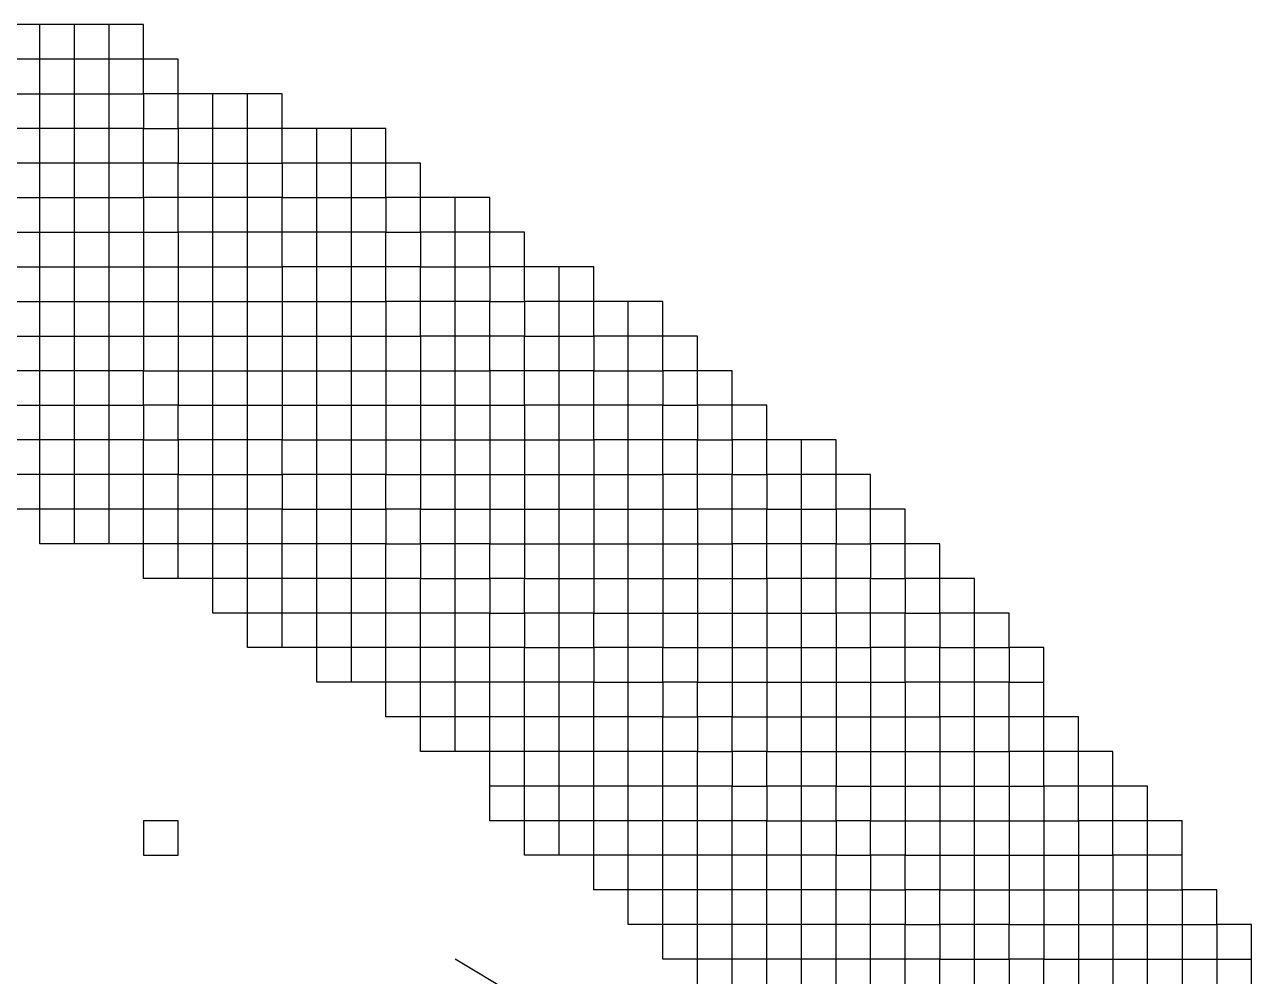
# Model space of a CAD drawing. Header units: millimetres. Extents: x 0 to 594, y 0 to 420.
# Drawn here: x 506.555 to 510.941, y 114.51 to 117.914 of the extents above; entities that cross this region are included whole.
import ezdxf
from ezdxf.enums import TextEntityAlignment as Align

# ---------------------------------------------------------------- set-up
doc = ezdxf.new("R2010")
doc.units = ezdxf.units.MM
doc.layers.add('TEXT', color=255, linetype='Continuous')
doc.styles.add('ECL', font='', dxfattribs={"width": 0.7, "height": 3})
doc.styles.get('ECL').set_extended_font_data('FangSong_GB2312')

# ---------------------------------------------------------------- blocks, each defined once
blk = doc.blocks.new('*U68')
at = {"color": 32, "linetype": 'Continuous'}
for points in [[(-14.3715, 8.137), (-14.3715, 8.2855), (-14.3715, 8.434), (-14.52, 8.434), (-14.52, 8.5825), (-14.6685, 8.5825), (-14.6685, 8.731), (-14.6685, 8.8795), (-14.817, 8.8795), (-14.817, 9.028), (-14.9655, 9.028), (-14.9655, 9.1765), (-15.114, 9.1765), (-15.114, 9.325), (-15.2625, 9.325), (-15.2625, 9.4735), (-15.2625, 9.622), (-15.411, 9.622), (-15.411, 9.7705), (-15.5595, 9.7705), (-15.5595, 9.919), (-15.708, 9.919), (-15.708, 10.0675), (-15.8565, 10.0675), (-15.8565, 10.216), (-16.005, 10.216), (-16.005, 10.3645), (-16.1535, 10.3645), (-16.1535, 10.513), (-16.4505, 10.513), (-16.4505, 10.6615), (-16.599, 10.6615), (-16.599, 10.81), (-16.7475, 10.81), (-16.7475, 10.9585), (-16.896, 10.9585), (-16.896, 11.107), (-17.193, 11.107), (-17.193, 11.2555), (-17.49, 11.2555), (-17.49, 11.404), (-17.6385, 11.404), (-17.6385, 11.5525), (-17.9355, 11.5525), (-17.9355, 11.701), (-18.084, 11.701), (-18.084, 11.8495), (-18.5295, 11.8495), (-18.5295, 11.998), (-18.975, 11.998), (-18.975, 12.1465), (-19.1235, 12.1465), (-19.1235, 12.295), (-19.866, 12.295)], [(-19.7175, 11.107), (-19.569, 11.107), (-19.4205, 11.107), (-19.272, 11.107), (-19.1235, 11.107), (-19.1235, 10.9585), (-18.975, 10.9585), (-18.975, 10.81), (-18.8265, 10.81), (-18.678, 10.81), (-18.5295, 10.81), (-18.5295, 10.6615), (-18.381, 10.6615), (-18.2325, 10.6615), (-18.084, 10.6615), (-18.084, 10.513), (-17.9355, 10.513), (-17.9355, 10.3645), (-17.787, 10.3645), (-17.6385, 10.3645), (-17.6385, 10.216), (-17.49, 10.216), (-17.49, 10.0675), (-17.3415, 10.0675), (-17.193, 10.0675), (-17.193, 9.919), (-17.0445, 9.919), (-16.896, 9.919), (-16.896, 9.7705), (-16.7475, 9.7705), (-16.7475, 9.622), (-16.599, 9.622), (-16.599, 9.4735), (-16.4505, 9.4735), (-16.4505, 9.325), (-16.302, 9.325), (-16.1535, 9.325), (-16.1535, 9.1765), (-16.005, 9.1765), (-16.005, 9.028), (-15.8565, 9.028), (-15.8565, 8.8795), (-15.708, 8.8795), (-15.708, 8.731), (-15.5595, 8.731), (-15.411, 8.731), (-15.411, 8.5825), (-15.2625, 8.5825), (-15.2625, 8.434), (-15.114, 8.434), (-15.114, 8.2855), (-14.9655, 8.2855), (-14.9655, 8.137)], [(-19.7175, 10.9585), (-19.569, 10.9585), (-19.4205, 10.9585), (-19.272, 10.9585), (-19.1235, 10.9585), (-19.1235, 10.81), (-18.975, 10.81), (-18.975, 10.6615), (-18.8265, 10.6615), (-18.678, 10.6615), (-18.5295, 10.6615), (-18.5295, 10.513), (-18.381, 10.513), (-18.2325, 10.513), (-18.084, 10.513), (-18.084, 10.3645), (-17.9355, 10.3645), (-17.9355, 10.216), (-17.787, 10.216), (-17.6385, 10.216), (-17.6385, 10.0675), (-17.49, 10.0675), (-17.49, 9.919), (-17.3415, 9.919), (-17.193, 9.919), (-17.193, 9.7705), (-17.0445, 9.7705), (-16.896, 9.7705), (-16.896, 9.622), (-16.7475, 9.622), (-16.7475, 9.4735), (-16.599, 9.4735), (-16.599, 9.325), (-16.4505, 9.325), (-16.4505, 9.1765), (-16.302, 9.1765), (-16.1535, 9.1765), (-16.1535, 9.028), (-16.005, 9.028), (-16.005, 8.8795), (-15.8565, 8.8795), (-15.8565, 8.731), (-15.708, 8.731), (-15.708, 8.5825), (-15.5595, 8.5825), (-15.411, 8.5825), (-15.411, 8.434), (-15.2625, 8.434), (-15.2625, 8.2855), (-15.114, 8.2855), (-15.114, 8.137)], [(-19.7175, 10.6615), (-19.569, 10.6615), (-19.4205, 10.6615), (-19.272, 10.6615), (-19.1235, 10.6615), (-19.1235, 10.513), (-18.975, 10.513), (-18.975, 10.3645), (-18.8265, 10.3645), (-18.678, 10.3645), (-18.5295, 10.3645), (-18.5295, 10.216), (-18.381, 10.216), (-18.2325, 10.216), (-18.084, 10.216), (-18.084, 10.0675), (-17.9355, 10.0675), (-17.9355, 9.919), (-17.787, 9.919), (-17.6385, 9.919), (-17.6385, 9.7705), (-17.49, 9.7705), (-17.49, 9.622), (-17.3415, 9.622), (-17.193, 9.622), (-17.193, 9.4735), (-17.0445, 9.4735), (-16.896, 9.4735), (-16.896, 9.325), (-16.7475, 9.325), (-16.7475, 9.1765), (-16.599, 9.1765), (-16.599, 9.028), (-16.4505, 9.028), (-16.4505, 8.8795), (-16.302, 8.8795), (-16.1535, 8.8795), (-16.1535, 8.731), (-16.005, 8.731), (-16.005, 8.5825), (-15.8565, 8.5825), (-15.8565, 8.434), (-15.708, 8.434), (-15.708, 8.2855), (-15.5595, 8.2855), (-15.411, 8.2855), (-15.411, 8.137)]]:
    blk.add_lwpolyline(points, dxfattribs=at)
at = {"color": 15, "linetype": 'Continuous'}
for points in [[(-15.5595, 8.137), (-15.5595, 8.2855), (-15.5595, 8.434), (-15.5595, 8.5825), (-15.5595, 8.731), (-15.5595, 8.8795), (-15.5595, 9.028), (-15.5595, 9.1765), (-15.5595, 9.325), (-15.5595, 9.4735), (-15.5595, 9.622), (-15.5595, 9.7705), (-15.708, 9.7705), (-15.708, 9.919), (-15.8565, 9.919), (-15.8565, 10.0675), (-16.005, 10.0675), (-16.005, 10.216), (-16.1535, 10.216), (-16.1535, 10.3645), (-16.302, 10.3645), (-16.4505, 10.3645), (-16.4505, 10.513), (-16.599, 10.513), (-16.599, 10.6615), (-16.7475, 10.6615), (-16.7475, 10.81), (-16.896, 10.81), (-16.896, 10.9585), (-17.0445, 10.9585), (-17.193, 10.9585), (-17.193, 11.107), (-17.3415, 11.107), (-17.49, 11.107), (-17.49, 11.2555), (-17.6385, 11.2555), (-17.6385, 11.404), (-17.787, 11.404), (-17.9355, 11.404), (-17.9355, 11.5525), (-18.084, 11.5525), (-18.084, 11.701), (-18.2325, 11.701), (-18.381, 11.701), (-18.5295, 11.701), (-18.5295, 11.8495), (-18.678, 11.8495), (-18.8265, 11.8495), (-18.975, 11.8495), (-18.975, 11.998), (-19.1235, 11.998), (-19.1235, 12.1465), (-19.272, 12.1465), (-19.4205, 12.1465), (-19.569, 12.1465), (-19.7175, 12.1465)], [(-16.4505, 8.137), (-16.4505, 8.2855), (-16.599, 8.2855), (-16.599, 8.434), (-16.7475, 8.434), (-16.7475, 8.5825), (-16.896, 8.5825), (-16.896, 8.731), (-17.0445, 8.731), (-17.193, 8.731), (-17.193, 8.8795), (-17.3415, 8.8795), (-17.49, 8.8795), (-17.6385, 8.8795), (-17.6385, 9.028), (-17.6385, 9.1765), (-17.787, 9.1765), (-17.9355, 9.1765), (-17.9355, 9.325), (-18.084, 9.325), (-18.084, 9.4735), (-18.084, 9.622), (-18.2325, 9.622), (-18.381, 9.622), (-18.381, 9.7705), (-18.381, 9.919), (-18.381, 10.0675), (-18.381, 10.216), (-18.381, 10.3645), (-18.381, 10.513), (-18.381, 10.6615), (-18.381, 10.81), (-18.381, 10.9585), (-18.381, 11.107), (-18.381, 11.2555), (-18.381, 11.404), (-18.381, 11.5525), (-18.381, 11.701), (-18.381, 11.8495)], [(-15.8565, 8.137), (-15.8565, 8.2855), (-16.005, 8.2855), (-16.005, 8.434), (-16.1535, 8.434), (-16.1535, 8.5825), (-16.302, 8.5825), (-16.4505, 8.5825), (-16.4505, 8.731), (-16.599, 8.731), (-16.599, 8.8795), (-16.7475, 8.8795), (-16.7475, 9.028), (-16.896, 9.028), (-16.896, 9.1765), (-17.0445, 9.1765), (-17.193, 9.1765), (-17.193, 9.325), (-17.3415, 9.325), (-17.49, 9.325), (-17.49, 9.4735), (-17.6385, 9.4735), (-17.6385, 9.622), (-17.787, 9.622), (-17.9355, 9.622), (-17.9355, 9.7705), (-18.084, 9.7705), (-18.084, 9.919), (-18.2325, 9.919), (-18.381, 9.919), (-18.5295, 9.919), (-18.5295, 10.0675), (-18.678, 10.0675), (-18.8265, 10.0675), (-18.975, 10.0675), (-18.975, 10.216), (-19.1235, 10.216), (-19.1235, 10.3645), (-19.272, 10.3645), (-19.4205, 10.3645), (-19.569, 10.3645), (-19.7175, 10.3645)], [(-16.1535, 8.137), (-16.1535, 8.2855), (-16.302, 8.2855), (-16.4505, 8.2855), (-16.4505, 8.434), (-16.599, 8.434), (-16.599, 8.5825), (-16.7475, 8.5825), (-16.7475, 8.731), (-16.896, 8.731), (-16.896, 8.8795), (-17.0445, 8.8795), (-17.193, 8.8795), (-17.193, 9.028), (-17.3415, 9.028), (-17.49, 9.028), (-17.49, 9.1765), (-17.6385, 9.1765), (-17.6385, 9.325), (-17.787, 9.325), (-17.9355, 9.325), (-17.9355, 9.4735), (-18.084, 9.4735), (-18.2325, 9.4735), (-18.381, 9.4735), (-18.381, 9.622), (-18.5295, 9.622), (-18.678, 9.622), (-18.678, 9.7705), (-18.8265, 9.7705), (-18.8265, 9.919), (-18.975, 9.919), (-18.975, 10.0675), (-19.1235, 10.0675), (-19.272, 10.0675), (-19.4205, 10.0675), (-19.569, 10.0675), (-19.569, 10.216), (-19.7175, 10.216)], [(-16.599, 8.137), (-16.599, 8.2855), (-16.7475, 8.2855), (-16.896, 8.2855), (-16.896, 8.434), (-17.0445, 8.434), (-17.0445, 8.5825), (-17.193, 8.5825), (-17.193, 8.731), (-17.3415, 8.731), (-17.49, 8.731), (-17.49, 8.8795), (-17.49, 9.028), (-17.6385, 9.028)]]:
    blk.add_lwpolyline(points, dxfattribs=at)
at = {"color": 13, "linetype": 'Continuous'}
for points in [[(-19.7175, 11.998), (-19.569, 11.998), (-19.4205, 11.998), (-19.272, 11.998), (-19.1235, 11.998), (-19.1235, 11.8495), (-18.975, 11.8495), (-18.975, 11.701), (-18.8265, 11.701), (-18.678, 11.701), (-18.5295, 11.701), (-18.5295, 11.5525), (-18.381, 11.5525), (-18.2325, 11.5525), (-18.084, 11.5525), (-18.084, 11.404), (-17.9355, 11.404), (-17.9355, 11.2555), (-17.787, 11.2555), (-17.6385, 11.2555), (-17.6385, 11.107), (-17.49, 11.107), (-17.49, 10.9585), (-17.3415, 10.9585), (-17.193, 10.9585), (-17.193, 10.81), (-17.0445, 10.81), (-16.896, 10.81), (-16.896, 10.6615), (-16.7475, 10.6615), (-16.7475, 10.513), (-16.599, 10.513), (-16.599, 10.3645), (-16.4505, 10.3645), (-16.4505, 10.216), (-16.302, 10.216), (-16.1535, 10.216), (-16.1535, 10.0675), (-16.005, 10.0675), (-16.005, 9.919), (-15.8565, 9.919), (-15.8565, 9.7705), (-15.708, 9.7705), (-15.708, 9.622), (-15.5595, 9.622), (-15.411, 9.622), (-15.411, 9.4735), (-15.2625, 9.4735)], [(-18.975, 9.919), (-19.1235, 9.919), (-19.1235, 10.0675), (-19.1235, 10.216), (-19.272, 10.216), (-19.4205, 10.216), (-19.569, 10.216), (-19.569, 10.3645), (-19.569, 10.513), (-19.569, 10.6615), (-19.569, 10.81), (-19.569, 10.9585), (-19.569, 11.107), (-19.569, 11.2555), (-19.569, 11.404), (-19.569, 11.5525), (-19.569, 11.701), (-19.569, 11.8495), (-19.569, 11.998), (-19.569, 12.1465), (-19.569, 12.295)], [(-19.4205, 10.0675), (-19.4205, 10.216), (-19.4205, 10.3645), (-19.4205, 10.513), (-19.4205, 10.6615), (-19.4205, 10.81), (-19.4205, 10.9585), (-19.4205, 11.107), (-19.4205, 11.2555), (-19.4205, 11.404), (-19.4205, 11.5525), (-19.4205, 11.701), (-19.4205, 11.8495), (-19.4205, 11.998), (-19.4205, 12.1465), (-19.4205, 12.295)], [(-19.272, 10.0675), (-19.272, 10.216), (-19.272, 10.3645), (-19.272, 10.513), (-19.272, 10.6615), (-19.272, 10.81), (-19.272, 10.9585), (-19.272, 11.107), (-19.272, 11.2555), (-19.272, 11.404), (-19.272, 11.5525), (-19.272, 11.701), (-19.272, 11.8495), (-19.272, 11.998), (-19.272, 12.1465), (-19.272, 12.295)], [(-14.6685, 8.731), (-14.817, 8.731), (-14.9655, 8.731), (-14.9655, 8.8795), (-15.114, 8.8795), (-15.114, 9.028), (-15.2625, 9.028), (-15.2625, 9.1765), (-15.411, 9.1765), (-15.411, 9.325), (-15.5595, 9.325), (-15.708, 9.325), (-15.708, 9.4735), (-15.8565, 9.4735), (-15.8565, 9.622), (-16.005, 9.622), (-16.005, 9.7705), (-16.1535, 9.7705), (-16.1535, 9.919), (-16.302, 9.919), (-16.4505, 9.919), (-16.4505, 10.0675), (-16.599, 10.0675), (-16.599, 10.216), (-16.7475, 10.216), (-16.7475, 10.3645), (-16.896, 10.3645), (-16.896, 10.513), (-17.0445, 10.513), (-17.193, 10.513), (-17.193, 10.6615), (-17.3415, 10.6615), (-17.49, 10.6615), (-17.49, 10.81), (-17.6385, 10.81), (-17.6385, 10.9585), (-17.787, 10.9585), (-17.9355, 10.9585), (-17.9355, 11.107), (-18.084, 11.107), (-18.084, 11.2555), (-18.2325, 11.2555), (-18.381, 11.2555), (-18.5295, 11.2555), (-18.5295, 11.404), (-18.678, 11.404), (-18.8265, 11.404), (-18.975, 11.404), (-18.975, 11.5525), (-19.1235, 11.5525), (-19.1235, 11.701), (-19.272, 11.701), (-19.4205, 11.701), (-19.569, 11.701), (-19.7175, 11.701)], [(-18.5295, 9.622), (-18.5295, 9.7705), (-18.678, 9.7705), (-18.678, 9.919), (-18.678, 10.0675), (-18.678, 10.216), (-18.678, 10.3645), (-18.678, 10.513), (-18.678, 10.6615), (-18.678, 10.81), (-18.678, 10.9585), (-18.678, 11.107), (-18.678, 11.2555), (-18.678, 11.404), (-18.678, 11.5525), (-18.678, 11.701), (-18.678, 11.8495), (-18.678, 11.998)], [(-18.2325, 9.4735), (-18.2325, 9.622), (-18.2325, 9.7705), (-18.2325, 9.919), (-18.2325, 10.0675), (-18.2325, 10.216), (-18.2325, 10.3645), (-18.2325, 10.513), (-18.2325, 10.6615), (-18.2325, 10.81), (-18.2325, 10.9585), (-18.2325, 11.107), (-18.2325, 11.2555), (-18.2325, 11.404), (-18.2325, 11.5525), (-18.2325, 11.701), (-18.2325, 11.8495)], [(-17.787, 9.1765), (-17.787, 9.325), (-17.787, 9.4735), (-17.787, 9.622), (-17.787, 9.7705), (-17.787, 9.919), (-17.787, 10.0675), (-17.787, 10.216), (-17.787, 10.3645), (-17.787, 10.513), (-17.787, 10.6615), (-17.787, 10.81), (-17.787, 10.9585), (-17.787, 11.107), (-17.787, 11.2555), (-17.787, 11.404), (-17.787, 11.5525)], [(-17.3415, 8.731), (-17.3415, 8.8795), (-17.3415, 9.028), (-17.3415, 9.1765), (-17.3415, 9.325), (-17.3415, 9.4735), (-17.3415, 9.622), (-17.3415, 9.7705), (-17.3415, 9.919), (-17.3415, 10.0675), (-17.3415, 10.216), (-17.3415, 10.3645), (-17.3415, 10.513), (-17.3415, 10.6615), (-17.3415, 10.81), (-17.3415, 10.9585), (-17.3415, 11.107), (-17.3415, 11.2555)], [(-16.1535, 7.3945), (-16.1535, 7.543), (-16.302, 7.543), (-16.302, 7.6915), (-16.302, 7.84), (-16.302, 7.9885), (-16.302, 8.137), (-16.302, 8.2855), (-16.302, 8.434), (-16.302, 8.5825), (-16.302, 8.731), (-16.302, 8.8795), (-16.302, 9.028), (-16.302, 9.1765), (-16.302, 9.325), (-16.302, 9.4735), (-16.302, 9.622), (-16.302, 9.7705), (-16.302, 9.919), (-16.302, 10.0675), (-16.302, 10.216), (-16.302, 10.3645), (-16.302, 10.513)]]:
    blk.add_lwpolyline(points, dxfattribs=at)
at = {"color": 22, "linetype": 'Continuous'}
for points in [[(-14.817, 8.137), (-14.817, 8.2855), (-14.817, 8.434), (-14.817, 8.5825), (-14.817, 8.731), (-14.817, 8.8795), (-14.9655, 8.8795), (-14.9655, 9.028), (-15.114, 9.028), (-15.114, 9.1765), (-15.2625, 9.1765), (-15.2625, 9.325), (-15.411, 9.325), (-15.411, 9.4735), (-15.5595, 9.4735), (-15.708, 9.4735), (-15.708, 9.622), (-15.8565, 9.622), (-15.8565, 9.7705), (-16.005, 9.7705), (-16.005, 9.919), (-16.1535, 9.919), (-16.1535, 10.0675), (-16.302, 10.0675), (-16.4505, 10.0675), (-16.4505, 10.216), (-16.599, 10.216), (-16.599, 10.3645), (-16.7475, 10.3645), (-16.7475, 10.513), (-16.896, 10.513), (-16.896, 10.6615), (-17.0445, 10.6615), (-17.193, 10.6615), (-17.193, 10.81), (-17.3415, 10.81), (-17.49, 10.81), (-17.49, 10.9585), (-17.6385, 10.9585), (-17.6385, 11.107), (-17.787, 11.107), (-17.9355, 11.107), (-17.9355, 11.2555), (-18.084, 11.2555), (-18.084, 11.404), (-18.2325, 11.404), (-18.381, 11.404), (-18.5295, 11.404), (-18.5295, 11.5525), (-18.678, 11.5525), (-18.8265, 11.5525), (-18.975, 11.5525), (-18.975, 11.701), (-19.1235, 11.701), (-19.1235, 11.8495), (-19.272, 11.8495), (-19.4205, 11.8495), (-19.569, 11.8495), (-19.7175, 11.8495)], [(-19.7175, 11.5525), (-19.569, 11.5525), (-19.4205, 11.5525), (-19.272, 11.5525), (-19.1235, 11.5525), (-19.1235, 11.404), (-18.975, 11.404), (-18.975, 11.2555), (-18.8265, 11.2555), (-18.678, 11.2555), (-18.5295, 11.2555), (-18.5295, 11.107), (-18.381, 11.107), (-18.2325, 11.107), (-18.084, 11.107), (-18.084, 10.9585), (-17.9355, 10.9585), (-17.9355, 10.81), (-17.787, 10.81), (-17.6385, 10.81), (-17.6385, 10.6615), (-17.49, 10.6615), (-17.49, 10.513), (-17.3415, 10.513), (-17.193, 10.513), (-17.193, 10.3645), (-17.0445, 10.3645), (-16.896, 10.3645), (-16.896, 10.216), (-16.7475, 10.216), (-16.7475, 10.0675), (-16.599, 10.0675), (-16.599, 9.919), (-16.4505, 9.919), (-16.4505, 9.7705), (-16.302, 9.7705), (-16.1535, 9.7705), (-16.1535, 9.622), (-16.005, 9.622), (-16.005, 9.4735), (-15.8565, 9.4735), (-15.8565, 9.325), (-15.708, 9.325), (-15.708, 9.1765), (-15.5595, 9.1765), (-15.411, 9.1765), (-15.411, 9.028), (-15.2625, 9.028), (-15.2625, 8.8795), (-15.114, 8.8795), (-15.114, 8.731), (-14.9655, 8.731), (-14.9655, 8.5825), (-14.817, 8.5825), (-14.6685, 8.5825), (-14.6685, 8.434), (-14.52, 8.434), (-14.52, 8.2855), (-14.3715, 8.2855)], [(-16.005, 8.137), (-16.005, 8.2855), (-16.1535, 8.2855), (-16.1535, 8.434), (-16.302, 8.434), (-16.4505, 8.434), (-16.4505, 8.5825), (-16.599, 8.5825), (-16.599, 8.731), (-16.7475, 8.731), (-16.7475, 8.8795), (-16.896, 8.8795), (-16.896, 9.028), (-17.0445, 9.028), (-17.193, 9.028), (-17.193, 9.1765), (-17.3415, 9.1765), (-17.49, 9.1765), (-17.49, 9.325), (-17.6385, 9.325), (-17.6385, 9.4735), (-17.787, 9.4735), (-17.9355, 9.4735), (-17.9355, 9.622), (-18.084, 9.622), (-18.084, 9.7705), (-18.2325, 9.7705), (-18.381, 9.7705), (-18.5295, 9.7705), (-18.5295, 9.919), (-18.678, 9.919), (-18.8265, 9.919), (-18.8265, 10.0675), (-18.8265, 10.216), (-18.8265, 10.3645), (-18.8265, 10.513), (-18.8265, 10.6615), (-18.8265, 10.81), (-18.8265, 10.9585), (-18.8265, 11.107), (-18.8265, 11.2555), (-18.8265, 11.404), (-18.8265, 11.5525), (-18.8265, 11.701), (-18.8265, 11.8495), (-18.8265, 11.998)], [(-15.2625, 8.137), (-15.2625, 8.2855), (-15.411, 8.2855), (-15.411, 8.434), (-15.5595, 8.434), (-15.708, 8.434), (-15.708, 8.5825), (-15.8565, 8.5825), (-15.8565, 8.731), (-16.005, 8.731), (-16.005, 8.8795), (-16.1535, 8.8795), (-16.1535, 9.028), (-16.302, 9.028), (-16.4505, 9.028), (-16.4505, 9.1765), (-16.599, 9.1765), (-16.599, 9.325), (-16.7475, 9.325), (-16.7475, 9.4735), (-16.896, 9.4735), (-16.896, 9.622), (-17.0445, 9.622), (-17.193, 9.622), (-17.193, 9.7705), (-17.3415, 9.7705), (-17.49, 9.7705), (-17.49, 9.919), (-17.6385, 9.919), (-17.6385, 10.0675), (-17.787, 10.0675), (-17.9355, 10.0675), (-17.9355, 10.216), (-18.084, 10.216), (-18.084, 10.3645), (-18.2325, 10.3645), (-18.381, 10.3645), (-18.5295, 10.3645), (-18.5295, 10.513), (-18.678, 10.513), (-18.8265, 10.513), (-18.975, 10.513), (-18.975, 10.6615), (-19.1235, 10.6615), (-19.1235, 10.81), (-19.272, 10.81), (-19.4205, 10.81), (-19.569, 10.81), (-19.7175, 10.81)], [(-16.7475, 8.137), (-16.7475, 8.2855), (-16.7475, 8.434), (-16.896, 8.434), (-16.896, 8.5825), (-17.0445, 8.5825), (-17.0445, 8.731), (-17.0445, 8.8795), (-17.0445, 9.028), (-17.0445, 9.1765), (-17.0445, 9.325), (-17.0445, 9.4735), (-17.0445, 9.622), (-17.0445, 9.7705), (-17.0445, 9.919), (-17.0445, 10.0675), (-17.0445, 10.216), (-17.0445, 10.3645), (-17.0445, 10.513), (-17.0445, 10.6615), (-17.0445, 10.81), (-17.0445, 10.9585), (-17.0445, 11.107)], [(-15.708, 8.137), (-15.708, 8.2855), (-15.8565, 8.2855), (-15.8565, 8.434), (-16.005, 8.434), (-16.005, 8.5825), (-16.1535, 8.5825), (-16.1535, 8.731), (-16.302, 8.731), (-16.4505, 8.731), (-16.4505, 8.8795), (-16.599, 8.8795), (-16.599, 9.028), (-16.7475, 9.028), (-16.7475, 9.1765), (-16.896, 9.1765), (-16.896, 9.325), (-17.0445, 9.325), (-17.193, 9.325), (-17.193, 9.4735), (-17.3415, 9.4735), (-17.49, 9.4735), (-17.49, 9.622), (-17.6385, 9.622), (-17.6385, 9.7705), (-17.787, 9.7705), (-17.9355, 9.7705), (-17.9355, 9.919), (-18.084, 9.919), (-18.084, 10.0675), (-18.2325, 10.0675), (-18.381, 10.0675), (-18.5295, 10.0675), (-18.5295, 10.216), (-18.678, 10.216), (-18.8265, 10.216), (-18.975, 10.216), (-18.975, 10.3645), (-19.1235, 10.3645), (-19.1235, 10.513), (-19.272, 10.513), (-19.4205, 10.513), (-19.569, 10.513), (-19.7175, 10.513)]]:
    blk.add_lwpolyline(points, dxfattribs=at)
at = {"color": 34, "linetype": 'Continuous'}
for points in [[(-19.7175, 11.404), (-19.569, 11.404), (-19.4205, 11.404), (-19.272, 11.404), (-19.1235, 11.404), (-19.1235, 11.2555), (-18.975, 11.2555), (-18.975, 11.107), (-18.8265, 11.107), (-18.678, 11.107), (-18.5295, 11.107), (-18.5295, 10.9585), (-18.381, 10.9585), (-18.2325, 10.9585), (-18.084, 10.9585), (-18.084, 10.81), (-17.9355, 10.81), (-17.9355, 10.6615), (-17.787, 10.6615), (-17.6385, 10.6615), (-17.6385, 10.513), (-17.49, 10.513), (-17.49, 10.3645), (-17.3415, 10.3645), (-17.193, 10.3645), (-17.193, 10.216), (-17.0445, 10.216), (-16.896, 10.216), (-16.896, 10.0675), (-16.7475, 10.0675), (-16.7475, 9.919), (-16.599, 9.919), (-16.599, 9.7705), (-16.4505, 9.7705), (-16.4505, 9.622), (-16.302, 9.622), (-16.1535, 9.622), (-16.1535, 9.4735), (-16.005, 9.4735), (-16.005, 9.325), (-15.8565, 9.325), (-15.8565, 9.1765), (-15.708, 9.1765), (-15.708, 9.028), (-15.5595, 9.028), (-15.411, 9.028), (-15.411, 8.8795), (-15.2625, 8.8795), (-15.2625, 8.731), (-15.114, 8.731), (-15.114, 8.5825), (-14.9655, 8.5825), (-14.9655, 8.434), (-14.817, 8.434), (-14.6685, 8.434), (-14.6685, 8.2855), (-14.52, 8.2855), (-14.52, 8.137)], [(-19.7175, 11.2555), (-19.569, 11.2555), (-19.4205, 11.2555), (-19.272, 11.2555), (-19.1235, 11.2555), (-19.1235, 11.107), (-18.975, 11.107), (-18.975, 10.9585), (-18.8265, 10.9585), (-18.678, 10.9585), (-18.5295, 10.9585), (-18.5295, 10.81), (-18.381, 10.81), (-18.2325, 10.81), (-18.084, 10.81), (-18.084, 10.6615), (-17.9355, 10.6615), (-17.9355, 10.513), (-17.787, 10.513), (-17.6385, 10.513), (-17.6385, 10.3645), (-17.49, 10.3645), (-17.49, 10.216), (-17.3415, 10.216), (-17.193, 10.216), (-17.193, 10.0675), (-17.0445, 10.0675), (-16.896, 10.0675), (-16.896, 9.919), (-16.7475, 9.919), (-16.7475, 9.7705), (-16.599, 9.7705), (-16.599, 9.622), (-16.4505, 9.622), (-16.4505, 9.4735), (-16.302, 9.4735), (-16.1535, 9.4735), (-16.1535, 9.325), (-16.005, 9.325), (-16.005, 9.1765), (-15.8565, 9.1765), (-15.8565, 9.028), (-15.708, 9.028), (-15.708, 8.8795), (-15.5595, 8.8795), (-15.411, 8.8795), (-15.411, 8.731), (-15.2625, 8.731), (-15.2625, 8.5825), (-15.114, 8.5825), (-15.114, 8.434), (-14.9655, 8.434), (-14.9655, 8.2855), (-14.817, 8.2855), (-14.6685, 8.2855), (-14.6685, 8.137)]]:
    blk.add_lwpolyline(points, dxfattribs=at)
at = {"color": 254, "linetype": 'Continuous'}
for points in [[(-18.975, 8.731), (-18.975, 8.8795), (-19.1235, 8.8795), (-19.1235, 8.731), (-18.975, 8.731)], [(-17.0445, 7.84), (-17.787, 8.2855)]]:
    blk.add_lwpolyline(points, dxfattribs=at)
blk = doc.blocks.new('XXDAFRAM-CH-HENG-A2')
at = {"layer": 'TEXT', "xscale": 0.8333333333339397, "yscale": 0.8333333333334849, "zscale": 0.8333333333333334}
blk.add_blockref('*U68', (522.9168, 107.6677), dxfattribs=at)
at = {"linetype": 'Continuous', "style": 'ECL', "width": 0.7}
for tag, height, p in [('DESIGNSTATUS', 3.5, (571.8528, 76.5743)), ('ENDESIGNSTATUS', 3.5, (571.8897, 70.8893)), ('O', 4, (537.75, 63.4599)), ('G', 4, (574.75, 63.4599)), ('VEREN40', 4, (580.9167, 63.4599)), ('V', 4, (531.5833, 63.4599)), ('L', 4, (543.9167, 63.4599)), ('N', 4, (550.0833, 63.4599)), ('D', 4, (562.4167, 63.4599)), ('W', 4, (568.5833, 63.4599)), ('DWGNAME1', 5, (522.1164, 48.7065)), ('DWGNAME', 5, (521.928, 42.3554)), ('DWGENAME1', 5, (521.928, 42.1319)), ('DWGENAME', 5, (521.928, 35.7)), ('DWGNAME2', 5, (521.928, 35.0565)), ('DWGENAME2', 5, (522.2723, 28.9071)), ('DWGNO', 4, (511.8104, 15.1389)), ('VEREN40', 4, (578.7385, 15.1389))]:
    blk.add_attdef(tag, text='', height=height, dxfattribs=at).set_placement(p, align=Align.MIDDLE)
at = {"style": 'ECL', "width": 0.7, "flags": 1}
for p in [(450.3889, 48.2777), (450.3889, 40.2777), (450.3889, 32.2777), (450.3889, 24.2777)]:
    blk.add_attdef('DATE', text='', height=5, dxfattribs=at).set_placement(p, align=Align.MIDDLE)
for tag, p in [('SJ1', (419.5556, 44.2777)), ('JH', (419.5556, 36.2777)), ('SH1', (419.5556, 28.2777)), ('PZ', (419.5556, 20.2778)), ('BL', (419.5556, 10))]:
    blk.add_attdef(tag, p, '', height=5, dxfattribs=at)

msp = doc.modelspace()

# ---------------------------------------------------------------- block references
msp.add_blockref('XXDAFRAM-CH-HENG-A2', (0, 0))

doc.saveas('drawing.dxf')
